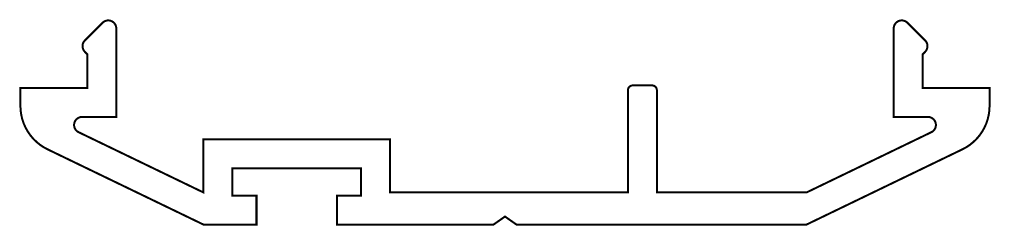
# Model space of a CAD drawing. Extents: x 136.6 to 197, y 227.6 to 240.5.
import ezdxf

# ---------------------------------------------------------------- set-up
doc = ezdxf.new("R2010")
doc.units = 0
doc.layers.get('0').update_dxf_attribs({"linetype": 'CONTINUOUS'})

msp = doc.modelspace()

# ---------------------------------------------------------------- linework, layer by layer
at = {"const_width": 0.125}
msp.add_lwpolyline([(157.803, 231.194), (157.803, 229.494), (156.303, 229.494), (156.303, 227.694), (159.603, 227.694), (166.05, 227.694), (166.764, 228.194), (167.478, 227.694), (185.526, 227.694), (195.219, 232.375, 0.287795), (196.914, 235.077), (196.914, 236.194), (192.75, 236.194), (192.75, 238.294), (192.904, 238.448, 0.414214), (192.904, 239.155), (191.804, 240.255, 0.668179), (190.95, 239.901), (190.95, 234.394), (193.075, 234.394, -0.79702), (193.292, 233.444), (185.526, 229.693), (176.214, 229.693), (176.214, 236.055, 0.414214), (175.914, 236.355), (174.714, 236.355, 0.414214), (174.414, 236.055), (174.414, 229.693), (159.603, 229.693), (159.603, 232.994), (148.003, 232.994), (148.003, 229.693), (140.236, 233.444, -0.79702), (140.454, 234.394), (142.578, 234.394), (142.578, 239.901, 0.668179), (141.725, 240.255), (140.625, 239.155, 0.414214), (140.625, 238.448), (140.778, 238.294), (140.778, 236.194), (136.614, 236.194), (136.614, 235.077, 0.287795), (138.31, 232.375), (148.003, 227.694), (151.303, 227.694), (151.303, 229.494), (149.803, 229.494), (149.803, 231.194)], format="xyb", close=True, dxfattribs=at)

doc.saveas('drawing.dxf')
